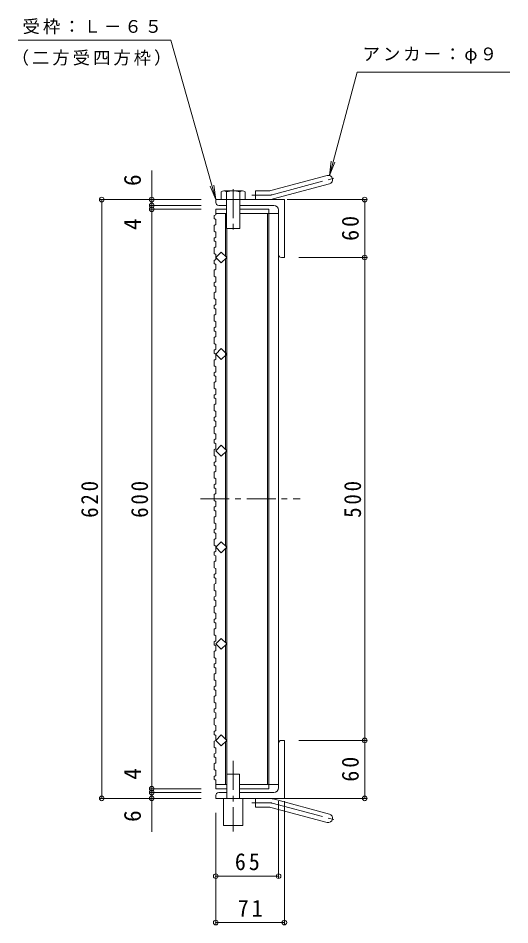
# Model space of a CAD drawing. Units: millimetres, scale not verified. Extents: x -1120 to 1035, y -823 to 789.
# Drawn here: x -46 to 463, y -195 to 744 of the extents above; entities that cross this region are included whole.
import ezdxf
from ezdxf.enums import TextEntityAlignment as Align

# ---------------------------------------------------------------- set-up
doc = ezdxf.new("R2010")
doc.units = ezdxf.units.MM
doc.header["$LTSCALE"] = 6
doc.header["$PDMODE"] = 32
doc.header["$PDSIZE"] = 4.8
doc.linetypes.add('CHAIN1', pattern=[8, 5, -1, 1, -1])
doc.linetypes.add('CHAIN2', pattern=[12, 9, -1, 1, -1])
for name, color, linetype, lineweight in [('A-1_ピット', 2, 'Continuous', 9), ('A-2_蓋', 3, 'Continuous', 9), ('A-4_寸法', 7, 'Continuous', 9), ('A-5_仕様文', 7, 'Continuous', 9), ('A-9_ｸｯｼｮﾝ材', 4, 'Continuous', 9)]:
    doc.layers.add(name, color=color, linetype=linetype, lineweight=lineweight)
doc.styles.add('ＭＳ ゴシック', font='')
doc.styles.get('ＭＳ ゴシック').set_extended_font_data('MS Gothic')

msp = doc.modelspace()

# ---------------------------------------------------------------- linework, layer by layer
at = {"layer": 'A-1_ピット'}
for p, q in [((215.278, 565.266), (273.469, 580.858)), ((199.133, 555.959), (199.133, 564.959)), ((212.948, 564.959), (199.133, 564.959)), ((217.607, 556.573), (275.798, 572.165)), ((229.133, 555.959), (158.133, 555.959)), ((158.133, 552.959), (158.133, 555.959)), ((229.133, 555.959), (229.133, 495.959)), ((161.133, 549.959), (169.133, 549.959)), ((183.133, 549.959), (218.133, 549.959)), ((223.133, 498.959), (223.133, 544.959)), ((226.133, 495.959), (229.133, 495.959)), ((223.133, -7.041), (223.133, -53.041)), ((226.133, -4.041), (229.133, -4.041)), ((229.133, -64.041), (229.133, -4.041)), ((158.133, -61.041), (158.133, -64.041)), ((229.133, -64.041), (158.133, -64.041)), ((161.133, -58.041), (169.633, -58.041)), ((182.633, -58.041), (218.133, -58.041)), ((199.133, -64.041), (199.133, -73.042)), ((217.607, -64.655), (275.798, -80.247)), ((212.948, -73.042), (199.133, -73.042)), ((215.278, -73.348), (273.469, -88.94))]:
    msp.add_line(p, q, dxfattribs=at)
at = {"layer": 'A-1_ピット', "linetype": 'CHAIN2'}
for p, q in [((216.443, 560.919), (281.609, 578.38)), ((212.948, 560.459), (195.328, 560.459)), ((212.948, -68.542), (195.328, -68.542)), ((216.443, -69.001), (281.609, -86.463))]:
    msp.add_line(p, q, dxfattribs=at)
at = {"layer": 'A-1_ピット'}
for centre, radius, start, end in [((274.633, 576.511), 4.5, 285.00014, 104.99991), ((212.948, 573.959), 9, 270, 285.00002), ((212.948, 573.959), 18, 270, 285), ((161.133, 552.959), 3, 180, 270), ((218.133, 544.959), 5, 0, 90), ((226.133, 498.959), 3, 180, 270), ((226.133, -7.041), 3, 90, 180), ((218.133, -53.041), 5, 270, 0), ((161.133, -61.041), 3, 90, 180), ((212.948, -82.041), 18, 75, 90), ((212.948, -82.041), 9, 74.99998, 90), ((274.633, -84.593), 4.5, 255.00009, 74.99986)]:
    msp.add_arc(centre, radius, start, end, dxfattribs=at)
at = {"layer": 'A-1_ピット', "linetype": 'CHAIN2'}
for centre, start, end in [((212.948, 573.959), 270, 284.99995), ((212.948, -82.041), 75.00005, 90)]:
    msp.add_arc(centre, 13.5, start, end, dxfattribs=at)
at = {"layer": 'A-2_蓋'}
for p, q in [((158.133, 545.959), (158.133, 540.316)), ((158.133, 545.959), (169.133, 545.959)), ((183.133, 545.959), (213.133, 545.959)), ((213.133, 545.959), (213.133, 541.459)), ((156.634, 539.316), (158.133, 540.316)), ((156.634, 539.316), (156.634, 536.316)), ((156.634, 536.316), (158.133, 535.316)), ((158.133, 541.459), (169.133, 541.459)), ((158.133, 535.316), (158.133, 530.203)), ((168.134, 497.274), (168.134, 541.459)), ((183.133, 541.459), (223.133, 541.459)), ((211.633, 541.459), (211.633, -49.541)), ((213.133, 541.459), (213.133, -49.541)), ((223.133, 541.459), (223.133, -49.541)), ((156.634, 529.203), (158.133, 530.203)), ((156.634, 529.203), (156.634, 523.203)), ((169.633, -49.541), (169.633, 525.959)), ((156.634, 523.203), (158.133, 522.203)), ((156.634, 516.09), (158.133, 517.09)), ((158.133, 517.09), (158.133, 522.203)), ((156.634, 516.09), (156.634, 513.09)), ((156.634, 513.09), (158.133, 512.09)), ((158.133, 512.09), (158.133, 506.977)), ((156.634, 505.977), (158.133, 506.977)), ((156.634, 505.977), (156.634, 499.977)), ((156.634, 499.977), (158.133, 498.977)), ((158.133, 493.864), (158.133, 498.977)), ((156.634, 492.864), (158.133, 493.864)), ((156.634, 492.864), (156.634, 489.864)), ((156.634, 489.864), (158.133, 488.864)), ((158.133, 488.864), (158.133, 483.751)), ((168.134, 397.274), (168.134, 494.646)), ((156.634, 482.751), (158.133, 483.751)), ((156.634, 482.751), (156.634, 476.751)), ((156.634, 476.751), (158.133, 475.751)), ((156.634, 469.638), (158.133, 470.638)), ((156.634, 469.638), (156.634, 466.638)), ((158.133, 470.638), (158.133, 475.751)), ((156.634, 466.638), (158.133, 465.638)), ((156.634, 459.525), (158.133, 460.525)), ((158.133, 465.638), (158.133, 460.525)), ((156.634, 459.525), (156.634, 453.525)), ((156.634, 453.525), (158.133, 452.525)), ((158.133, 447.412), (158.133, 452.525)), ((156.634, 446.412), (158.133, 447.412)), ((156.634, 446.412), (156.634, 443.412)), ((156.634, 443.412), (158.133, 442.412)), ((158.133, 442.412), (158.133, 437.299)), ((156.634, 436.299), (158.133, 437.299)), ((156.634, 436.299), (156.634, 430.299)), ((156.634, 430.299), (158.133, 429.299)), ((156.634, 423.186), (158.133, 424.186)), ((156.634, 423.186), (156.634, 420.186)), ((158.133, 424.186), (158.133, 429.299)), ((156.634, 420.186), (158.133, 419.186)), ((156.634, 413.073), (158.133, 414.073)), ((158.133, 419.186), (158.133, 414.073)), ((156.634, 413.073), (156.634, 407.073)), ((156.634, 407.073), (158.133, 406.073)), ((158.133, 400.96), (158.133, 406.073)), ((156.634, 399.96), (158.133, 400.96)), ((156.634, 399.96), (156.634, 396.96)), ((156.634, 396.96), (158.133, 395.96)), ((158.133, 395.96), (158.133, 390.846)), ((168.134, 397.274), (168.134, 297.274)), ((156.634, 389.846), (158.133, 390.846)), ((156.634, 389.846), (156.634, 383.846)), ((156.634, 383.846), (158.133, 382.847)), ((156.634, 376.733), (158.133, 377.734)), ((156.634, 376.733), (156.634, 373.734)), ((158.133, 377.734), (158.133, 382.847)), ((156.634, 373.734), (158.133, 372.734)), ((156.634, 366.62), (158.133, 367.62)), ((156.634, 366.62), (156.634, 360.62)), ((158.133, 372.734), (158.133, 367.62)), ((156.634, 360.62), (158.133, 359.62)), ((158.133, 354.508), (158.133, 359.62)), ((156.634, 353.507), (158.133, 354.508)), ((156.634, 353.507), (156.634, 350.507)), ((156.634, 350.507), (158.133, 349.507)), ((158.133, 349.507), (158.133, 344.394)), ((156.634, 343.394), (158.133, 344.394)), ((156.634, 343.394), (156.634, 337.394)), ((156.634, 337.394), (158.133, 336.394)), ((156.634, 330.281), (158.133, 331.281)), ((156.634, 330.281), (156.634, 327.281)), ((158.133, 331.281), (158.133, 336.394)), ((156.634, 327.281), (158.133, 326.281)), ((156.634, 320.168), (158.133, 321.168)), ((156.634, 320.168), (156.634, 314.168)), ((158.133, 326.281), (158.133, 321.168)), ((156.634, 314.168), (158.133, 313.168)), ((158.133, 308.055), (158.133, 313.168)), ((156.634, 307.055), (158.133, 308.055)), ((156.634, 307.055), (156.634, 304.055)), ((156.634, 304.055), (158.133, 303.055)), ((158.133, 303.055), (158.133, 297.942)), ((156.634, 296.942), (158.133, 297.942)), ((156.634, 296.942), (156.634, 290.942)), ((168.134, 197.274), (168.134, 294.646)), ((156.634, 290.942), (158.133, 289.942)), ((156.634, 283.829), (158.133, 284.829)), ((156.634, 283.829), (156.634, 280.829)), ((158.133, 284.829), (158.133, 289.942)), ((156.634, 280.829), (158.133, 279.829)), ((156.634, 273.716), (158.133, 274.716)), ((156.634, 273.716), (156.634, 267.716)), ((158.133, 279.829), (158.133, 274.716)), ((156.634, 267.716), (158.133, 266.716)), ((158.133, 261.603), (158.133, 266.716)), ((156.634, 260.603), (158.133, 261.603)), ((156.634, 260.603), (156.634, 257.603)), ((156.634, 257.603), (158.133, 256.602)), ((158.133, 256.602), (158.133, 251.489)), ((156.634, 250.489), (158.133, 251.489)), ((156.634, 250.489), (156.634, 244.489)), ((156.634, 244.489), (158.133, 243.49)), ((156.634, 237.376), (158.133, 238.377)), ((156.634, 237.376), (156.634, 234.377)), ((158.133, 238.377), (158.133, 243.49)), ((156.634, 234.377), (158.133, 233.376)), ((156.634, 227.263), (158.133, 228.263)), ((156.634, 227.263), (156.634, 221.263)), ((158.133, 233.376), (158.133, 228.263)), ((156.634, 221.263), (158.133, 220.263)), ((158.133, 215.15), (158.133, 220.263)), ((156.634, 214.15), (158.133, 215.15)), ((156.634, 214.15), (156.634, 211.15)), ((156.634, 211.15), (158.133, 210.15)), ((158.133, 210.15), (158.133, 205.037)), ((156.634, 204.037), (158.133, 205.037)), ((156.634, 204.037), (156.634, 198.037)), ((156.634, 198.037), (158.133, 197.037)), ((156.634, 190.924), (158.133, 191.924)), ((156.634, 190.924), (156.634, 187.924)), ((156.634, 187.924), (158.133, 186.924)), ((158.133, 191.924), (158.133, 197.037)), ((168.134, 97.271), (168.134, 194.646)), ((156.634, 180.811), (158.133, 181.811)), ((156.634, 180.811), (156.634, 174.811)), ((158.133, 186.924), (158.133, 181.811)), ((156.634, 174.811), (158.133, 173.811)), ((158.133, 168.698), (158.133, 173.811)), ((156.634, 167.698), (158.133, 168.698)), ((156.634, 167.698), (156.634, 164.698)), ((156.634, 164.698), (158.133, 163.698)), ((158.133, 163.698), (158.133, 158.585)), ((156.634, 157.584), (158.133, 158.585)), ((156.634, 157.584), (156.634, 151.585)), ((156.634, 151.585), (158.133, 150.585)), ((158.133, 145.472), (158.133, 150.585)), ((156.634, 144.472), (158.133, 145.472)), ((156.634, 144.472), (156.634, 141.472)), ((156.634, 141.472), (158.133, 140.472)), ((156.634, 134.358), (158.133, 135.359)), ((156.634, 134.358), (156.634, 128.358)), ((158.133, 140.472), (158.133, 135.359)), ((156.634, 128.358), (158.133, 127.358)), ((156.634, 121.246), (158.133, 122.246)), ((158.133, 122.246), (158.133, 127.358)), ((156.634, 121.246), (156.634, 118.246)), ((156.634, 118.246), (158.133, 117.245)), ((158.133, 117.245), (158.133, 112.132)), ((156.634, 111.132), (158.133, 112.132)), ((156.634, 111.132), (156.634, 105.132)), ((156.634, 105.132), (158.133, 104.132)), ((158.133, 99.019), (158.133, 104.132)), ((156.634, 98.019), (158.133, 99.019)), ((156.634, 98.019), (156.634, 95.019)), ((156.634, 95.019), (158.133, 94.019)), ((158.133, 94.019), (158.133, 88.906)), ((168.134, 94.644), (168.134, -2.728)), ((156.634, 87.906), (158.133, 88.906)), ((156.634, 87.906), (156.634, 81.906)), ((156.634, 81.906), (158.133, 80.906)), ((156.634, 74.793), (158.133, 75.793)), ((158.133, 75.793), (158.133, 80.906)), ((156.634, 74.793), (156.634, 71.793)), ((156.634, 71.793), (158.133, 70.793)), ((158.133, 70.793), (158.133, 65.68)), ((156.634, 64.68), (158.133, 65.68)), ((156.634, 64.68), (156.634, 58.68)), ((156.634, 58.68), (158.133, 57.68)), ((158.133, 52.567), (158.133, 57.68)), ((156.634, 51.567), (158.133, 52.567)), ((156.634, 51.567), (156.634, 48.567)), ((156.634, 48.567), (158.133, 47.567)), ((158.133, 47.567), (158.133, 42.454)), ((156.634, 41.454), (158.133, 42.454)), ((156.634, 41.454), (156.634, 35.454)), ((156.634, 35.454), (158.133, 34.454)), ((156.634, 28.341), (158.133, 29.341)), ((156.634, 28.341), (156.634, 25.341)), ((158.133, 29.341), (158.133, 34.454)), ((156.634, 25.341), (158.133, 24.341)), ((156.634, 18.227), (158.133, 19.228)), ((158.133, 24.341), (158.133, 19.228)), ((156.634, 18.227), (156.634, 12.227)), ((156.634, 12.227), (158.133, 11.228)), ((158.133, 6.115), (158.133, 11.228)), ((156.634, 5.115), (158.133, 6.115)), ((156.634, 5.115), (156.634, 2.115)), ((156.634, 2.115), (158.133, 1.114)), ((158.133, 1.114), (158.133, -3.999)), ((156.634, -4.999), (158.133, -3.999)), ((156.634, -4.999), (156.634, -10.999)), ((168.134, -5.356), (168.134, -49.541)), ((156.634, -10.999), (158.133, -11.999)), ((156.634, -18.112), (158.133, -17.111)), ((156.634, -18.112), (156.634, -21.112)), ((158.133, -17.111), (158.133, -11.999)), ((156.634, -21.112), (158.133, -22.112)), ((156.634, -28.225), (158.133, -27.225)), ((158.133, -22.112), (158.133, -27.225)), ((156.634, -28.225), (156.634, -34.225)), ((156.634, -34.225), (158.133, -35.225)), ((158.133, -40.338), (158.133, -35.225)), ((156.634, -41.338), (158.133, -40.338)), ((156.634, -41.338), (156.634, -44.338)), ((156.634, -44.338), (158.133, -45.338)), ((158.133, -54.041), (158.133, -49.541)), ((158.133, -54.041), (169.633, -54.041)), ((182.633, -49.541), (223.133, -49.541))]:
    msp.add_line(p, q, dxfattribs=at)
at = {"layer": 'A-2_蓋', "linetype": 'CHAIN1'}
msp.add_line((142.155, 245.959), (245.356, 245.959), dxfattribs=at)
at = {"layer": 'A-2_蓋'}
for points in [[(169.447, 495.96), (163.79, 490.303), (158.133, 495.96), (163.79, 501.617)], [(169.447, 395.96), (163.79, 390.303), (158.133, 395.96), (163.79, 401.617)], [(169.447, 295.96), (163.79, 290.303), (158.133, 295.96), (163.79, 301.617)], [(169.447, 195.96), (163.79, 190.303), (158.133, 195.96), (163.79, 201.617)], [(169.447, 95.958), (163.79, 101.615), (158.133, 95.958), (163.79, 90.301)], [(169.447, -4.042), (163.79, 1.615), (158.133, -4.042), (163.79, -9.699)]]:
    msp.add_lwpolyline(points, close=True, dxfattribs=at)
for points in [[(158.133, -45.338), (158.133, -49.541), (169.633, -49.541)], [(182.633, -54.041), (213.133, -54.041), (213.133, -49.541)]]:
    msp.add_lwpolyline(points, dxfattribs=at)
at = {"layer": 'A-4_寸法'}
for p, q in [((91.835, -98.627), (91.835, 586.166)), ((143.133, 555.959), (38.25, 555.959)), ((40.05, -64.041), (40.05, 555.959)), ((232.133, 555.959), (314.17, 555.959)), ((312.37, -64.041), (312.37, 555.959)), ((143.133, 549.959), (90.035, 549.959)), ((143.133, 545.959), (90.035, 545.959)), ((244.134, 495.959), (314.17, 495.959)), ((244.134, -4.041), (314.17, -4.041)), ((143.133, -54.041), (90.035, -54.041)), ((143.133, -64.041), (38.25, -64.041)), ((143.133, -58.041), (90.035, -58.041)), ((227.948, -64.041), (314.17, -64.041)), ((223.133, -67.041), (223.133, -146.441)), ((229.134, -67.041), (229.134, -194.442)), ((158.133, -79.041), (158.133, -194.442)), ((158.133, -144.641), (223.133, -144.641)), ((158.133, -192.642), (229.134, -192.642))]:
    msp.add_line(p, q, dxfattribs=at)
for p in [(40.05, 555.959), (91.835, 555.959), (312.37, 555.959), (91.835, 549.959), (91.835, 545.959), (312.37, 495.959), (312.37, -4.041), (91.835, -54.041), (91.835, -58.041), (40.05, -64.041), (91.835, -64.041), (312.37, -64.041), (158.133, -144.641), (223.133, -144.641), (158.133, -192.642), (229.134, -192.642)]:
    msp.add_point(p, dxfattribs=at)
at = {"layer": 'A-5_仕様文'}
for p, q in [((-46.485, 720.883), (111.772, 720.883)), ((275.798, 580.858), (277.756, 595.73)), ((275.798, 580.858), (281.539, 594.716)), ((158.133, 555.959), (155.994, 570.806))]:
    msp.add_line(p, q, dxfattribs=at)
for points in [[(111.772, 720.883), (158.133, 555.959), (152.224, 569.746)], [(275.798, 580.858), (304.496, 687.959), (462.607, 687.959)]]:
    msp.add_lwpolyline(points, dxfattribs=at)
at = {"layer": 'A-9_ｸｯｼｮﾝ材'}
for p, q in [((166.414, 564.919), (185.853, 564.919)), ((169.133, 555.959), (169.133, 563.879)), ((183.133, 555.959), (183.133, 563.879)), ((188.572, 563.879), (188.572, 555.959)), ((169.133, 555.959), (169.133, 525.959)), ((183.133, 555.959), (183.133, 525.959)), ((169.133, 525.959), (183.133, 525.959)), ((169.633, -39.041), (182.633, -39.041)), ((169.633, -39.041), (169.633, -64.041)), ((182.633, -39.041), (182.633, -64.041)), ((166.133, -64.041), (166.133, -92.041)), ((186.133, -64.041), (186.133, -92.041)), ((166.133, -92.041), (186.133, -92.041))]:
    msp.add_line(p, q, dxfattribs=at)
at = {"layer": 'A-9_ｸｯｼｮﾝ材', "linetype": 'CHAIN1'}
for p, q in [((176.133, 566.854), (176.133, 520.497)), ((176.133, -25.338), (176.133, -98.533))]:
    msp.add_line(p, q, dxfattribs=at)
at = {"layer": 'A-9_ｸｯｼｮﾝ材'}
msp.add_lwpolyline([(163.694, 563.879), (163.694, 555.959), (188.572, 555.959)], dxfattribs=at)
for centre, radius, start, end in [((166.414, 560.845), 4.074, 48.12389, 131.8763), ((176.133, 540.853), 24.066, 73.09029, 106.90971), ((185.853, 560.845), 4.074, 48.1237, 131.87611)]:
    msp.add_arc(centre, radius, start, end, dxfattribs=at)

# ---------------------------------------------------------------- texts
at = {"layer": 'A-4_寸法', "color": 2, "style": 'ＭＳ ゴシック'}
for s, p in [('6', (85.836, 570.042)), ('4', (85.836, 524.483)), ('4', (85.836, -44.694)), ('6', (85.836, -88.435))]:
    msp.add_text(s, height=17.6, rotation=90, dxfattribs=at).set_placement(p, align=Align.BOTTOM_LEFT)
at = {"layer": 'A-4_寸法', "color": 2, "char_height": 17.6, "attachment_point": 7, "rotation": 90, "style": 'ＭＳ ゴシック'}
for s, insert in [('\\T1.27;\\W0.95;60', (306.37, 513.209)), ('\\T1.27;\\W0.9;620', (36.45, 226.459)), ('\\T1.27;\\W0.9;600', (88.235, 226.459)), ('\\T1.27;\\W0.9;500', (308.77, 226.459)), ('\\T1.27;\\W0.95;60', (306.37, -46.791))]:
    msp.add_mtext(s, dxfattribs=dict(at, insert=insert))
at = {"layer": 'A-4_寸法', "color": 2, "char_height": 17.6, "attachment_point": 7, "style": 'ＭＳ ゴシック'}
for s, insert in [('\\T1.27;\\W0.95;65', (177.883, -138.641)), ('\\T1.27;\\W0.95;71', (180.884, -186.642))]:
    msp.add_mtext(s, dxfattribs=dict(at, insert=insert))
at = {"layer": 'A-5_仕様文', "char_height": 13.2, "attachment_point": 7, "style": 'ＭＳ ゴシック'}
for s, insert in [('\\T1.17;受枠：Ｌ－６５', (-41.901, 727.202)), ('\\T1.17;アンカー：φ９', (310.124, 696.565)), ('\\T1.17;（二方受四方枠）', (-53.228, 694.481))]:
    msp.add_mtext(s, dxfattribs=dict(at, insert=insert))

doc.saveas('drawing.dxf')
